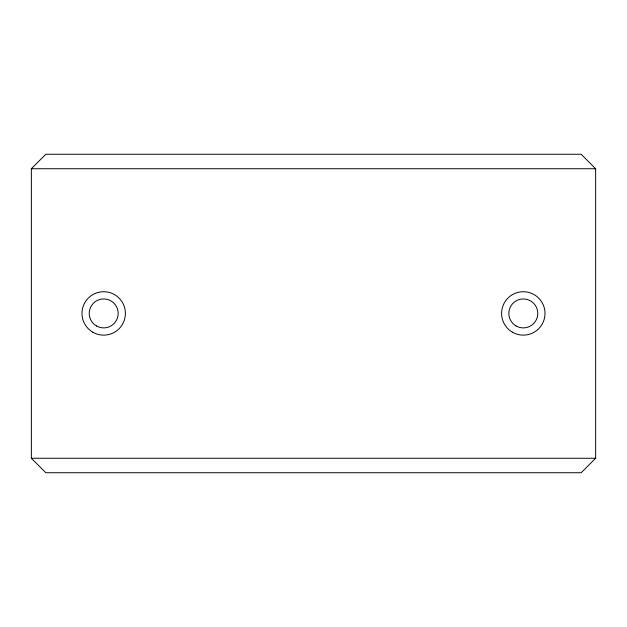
<?xml version="1.0" encoding="UTF-8"?>
<svg xmlns="http://www.w3.org/2000/svg" width="627" height="627" viewBox="0 0 627 627"><rect width="100%" height="100%" fill="white"/><g stroke="black" fill="none" stroke-linecap="round" stroke-linejoin="round"><path stroke-width="0.94" d="M31.35 168.734L45.818 154.266L581.182 154.266L595.65 168.734L595.65 458.266L581.182 472.734L45.818 472.734L31.35 458.266L31.35 168.734L595.65 168.734M31.35 458.266L595.65 458.266M92.843 332.224A21.702 21.702 0 0 0 125.4 313.429A21.702 21.702 0 0 0 92.843 294.627A21.702 21.702 0 0 0 92.843 332.224M512.455 332.224A21.702 21.702 0 0 0 545.004 313.429A21.702 21.702 0 0 0 512.455 294.627A21.702 21.702 0 0 0 512.455 332.224M516.068 325.954A14.468 14.468 0 0 0 537.77 313.429A14.468 14.468 0 0 0 516.068 300.897A14.468 14.468 0 0 0 516.068 325.954M96.464 325.954A14.468 14.468 0 0 0 118.166 313.429A14.468 14.468 0 0 0 96.464 300.897A14.468 14.468 0 0 0 96.464 325.954"/></g></svg>
